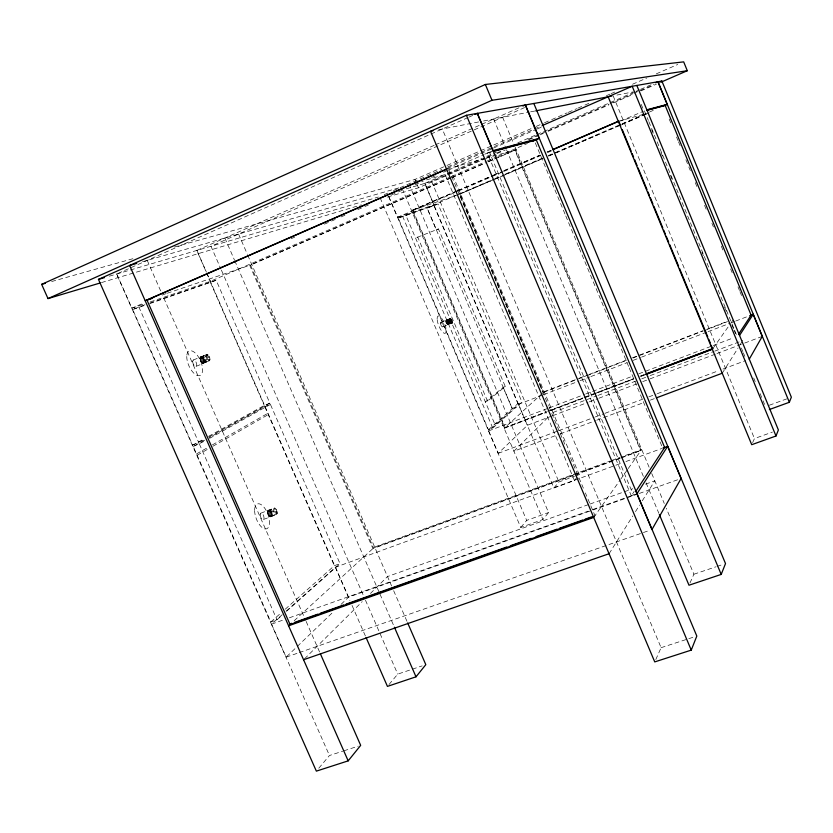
<?xml version="1.0" encoding="UTF-8"?>
<svg xmlns="http://www.w3.org/2000/svg" width="833" height="833" viewBox="0 0 833 833"><rect width="100%" height="100%" fill="white"/><g stroke="black" fill="none" stroke-linecap="round" stroke-linejoin="round"><path stroke-width="0.62" stroke-dasharray="4.17 3.12" d="M277.254 513.513L276.306 509.494L273.974 508.078C272.651 510.15 274.026 513.846 276.369 514.575L277.254 513.513L269.507 516.429L267.612 512.753L268.486 510.181C270.84 510.91 272.204 514.586 270.881 516.668L269.507 516.429M196.109 366.374L209.322 360.856C210.916 358.856 209.135 355.222 206.917 354.348L200.076 357.628L200.961 361.564L203.471 363.303C205.074 361.303 203.294 357.659 201.076 356.795L200.638 356.857M452.527 322.725C452.923 321.517 451.392 317.425 450.236 318.904C449.695 323.319 456.546 323.017 448.216 324.464C443.218 322.371 447.717 316.55 448.216 324.464M655.81 659.538L661.1 647.678L442.281 129M689.963 583.027L693.899 574.229L666.285 508.265M752.636 442.646L754.459 438.554L772.41 432.098M609.09 553.726L632.778 515.95M635.496 511.618L639.567 505.121M642.285 500.789L654.78 480.849L645.013 484.348M722.253 373.226L738.069 347.986M740.068 344.81L742.068 341.603M491.043 152.095L487.336 153.085L631.289 495.781L634.152 491.46M593.752 517.408L620.075 480.1M620.814 479.048L627.499 469.573M628.249 468.521L641.66 449.508L621.106 457.015M713.038 348.34L730.302 323.87M733.509 328.848L731.041 322.84L733.134 319.862M621.22 457.973L641.056 450.361L515.325 149.971M594.502 516.335L594.981 515.669L585.38 492.928M380.15 197.858L520.76 527.466L542.939 519.521L548.562 512.545L409.347 184.832M574.437 480.485L445.103 174.524L424.778 183.385L553.914 487.951L574.437 480.485L579.206 474.581L451.653 172.639L424.497 180.469M318.81 768.203L329.462 755.51L342.665 751.22M389.021 684.507L397.737 674.126L411.158 669.597M520.76 527.466L526.685 520.417L548.562 512.545M553.914 487.951L558.933 481.974L574.437 476.32M304.534 658.83L362.188 601.655M370.466 593.44L387.46 576.582L588.869 504.454M547.833 417.541L513.909 451.184L558.985 434.316M282.2 614.681L271.537 624.167L286.125 657.164L296.381 647.314M297.308 646.418L332.711 612.39M341.103 604.331L348.558 597.167L591.711 510.421M542.554 395.081L518.532 404.286L488.638 430.9L498.207 453.35L527.424 425.267L551.488 416.167M456.911 191.08L412.335 210.27L504.808 427.735L546.479 411.71M504.215 175.107L459.629 194.266L543.335 392.426L460.014 194.131M294.184 620.72L374.611 547.031L610.225 460.993M542.418 393.27L504.184 428.308L546.542 412.231M204.626 440.188L193.266 446.509L270.829 621.97L277.004 619.762L281.846 615.452M286.698 611.13L339.999 563.639L270.423 404.411L264.79 406.681L209.166 437.658M431.223 206.345L398.236 218.048L488.45 429.745L492.792 428.089L516.366 407.066L512.233 408.649L427.121 208.104L438.054 203.991L521.979 402.058L516.366 407.066M286.073 611.224L335.47 567.252L621.043 463.315M270.829 621.97L281.408 612.588M285.261 609.183L334.345 565.701L339.999 563.639M488.45 429.745L517.897 403.62L521.979 402.058M206.49 354.41L205.845 355.816L206.407 358.305L207.854 360.387L209.322 360.856M505.287 386.512L503.184 387.335L485.368 401.943L487.513 401.121L505.287 386.512L438.429 228.94L415.584 237.999L417.718 237.093L487.513 401.121M197.202 455.234L208.489 448.779M212.946 446.228L268.32 414.574M196.546 453.912L207.906 447.456M212.363 444.905L267.778 413.355M193.266 446.509L205.043 440.907M209.552 438.387L270.423 404.411M144.952 304.743L132.718 309.512L192.673 445.166L204.033 438.866M208.583 436.336L264.259 405.452L269.882 403.182L216.174 280.273L149.867 303.056M192.673 445.166L204.449 439.564M208.958 437.054L269.882 403.182M468.042 117.536L116.63 274.026L329.462 755.51M469.104 117.057L472.728 115.443M434.18 145.348L196.796 250.452L206.178 271.891M435.367 144.827L480.558 124.815M481.745 124.294L520.708 107.04M524.603 107.572L210.978 246.276L220.87 268.924M174.43 247.037L414.938 179.449L445.853 165.923M447.04 165.403L535.046 126.908M536.233 126.387L543.366 123.263M544.553 122.743L550.498 120.139M551.685 119.619L567.148 112.851M568.335 112.34L576.665 108.696M577.852 108.175L583.798 105.572M584.985 105.052L590.93 102.449M606.393 95.691L609.954 94.129M611.151 93.608L614.712 92.047M632.549 84.237L646.825 78M656.331 73.835L677.739 64.474M384.252 194.651L387.709 193.131M393.478 190.611L441.959 169.422M447.862 166.839L479.954 152.814M481.11 152.304L533.38 129.459M534.547 128.948L541.689 125.835M447.259 168.276L492.272 148.607M493.459 148.087L536.108 129.459M537.295 128.938L542.033 126.866M116.755 273.974L131.885 308.21L143.63 303.087M291.081 238.738L294.653 237.176M324.443 224.181L330.399 221.578M331.586 221.057L335.158 219.496M341.114 216.903L347.069 214.3M357.794 209.624L363.75 207.021M364.948 206.501L368.519 204.939M391.156 195.057L397.112 192.465M398.299 191.944L401.881 190.382M414.98 184.666L423.32 181.021M431.661 177.387L435.232 175.825M443.572 172.181L447.144 170.63M448.341 170.109L483.556 154.73M484.723 154.22L492.897 150.658M447.488 173.493L482.068 158.416M486.836 156.344L496.374 152.179M517.845 142.828L535.723 135.029M536.921 134.509L633.507 92.421M639.38 89.86L635.891 91.38L639.015 90.776M640.525 89.36L652.187 84.279M406.244 188.841L431.598 181.375L492.22 154.969M496.989 152.897L501.768 150.804M527.987 139.392L609.131 104.042M610.256 103.552L632.913 93.681M634.1 93.171L637.672 91.609M640.056 90.568L653.843 84.57M387.397 197.077L418.478 187.789L485.087 158.78M486.274 158.26L495.791 154.115M496.978 153.595L505.308 149.971M529.101 139.611L538.607 135.467M539.805 134.946L543.366 133.395M548.124 131.322L608.788 104.906M613.546 102.834L632.58 94.546M640.91 90.922L656.373 84.185M150.294 301.91L210.437 281.325L450.372 176.992M451.559 176.471L486.087 161.456M487.274 160.946L496.801 156.802M497.988 156.281L527.466 143.463M450.622 178.012L249.723 265.331L372.913 548.583L573.75 475.299M451.809 177.502L483.9 163.549M488.659 161.477L496.978 157.864M498.165 157.343L514.804 150.117L640.702 450.872M450.913 177.97L250.525 265.061L373.559 547.989L573.875 474.883M451.892 177.679L486.701 162.414M487.888 161.894L516.2 149.732L486.42 158.01M149.753 303.649L216.174 280.273M456.723 191.059L411.564 210.53L456.359 195.37M457.911 190.538L492.365 175.68M493.553 175.159L499.498 172.598M504.246 170.546L539.899 155.167M547.021 152.095L551.779 150.044M457.681 190.715L492.688 175.648M493.48 175.263L502.226 171.536M503.413 171.025L540.378 155.073M547.177 152.095L552.3 149.93M388.772 196.557L397.601 217.267L457.338 191.496M458.525 190.986L502.653 171.952M503.85 171.442L540.815 155.5M547.979 152.408L551.55 150.867M620.731 121.035L643.191 111.341M410.19 213.612L405.91 215.403L494.812 424.122M397.601 217.267L433.962 204.814L493.594 179.137M494.792 178.626L500.758 176.055M505.527 174.003L542.522 158.072M548.489 155.5L648.615 112.382M649.782 111.882L653.259 110.383M431.244 206.386L427.142 208.156L436.377 229.814M505.058 174.701L542.439 158.645M548.406 156.073L648.751 112.872M494.052 179.532L457.432 195.005M495.239 179.022L542.97 158.478M548.937 155.906L554.903 153.345M556.09 152.824L620.523 125.085M621.72 124.575L644.388 114.819M645.585 114.298L649.157 112.757M398.236 218.048L438.054 203.991M436.336 229.825L438.429 228.94M193.318 360.033L206.917 354.348M200.076 357.628L207.427 354.504M199.982 358.273L207.958 354.889M200.003 358.606L208.177 355.118M202.648 357.898L208.489 355.452M200.035 359.054L205.897 356.597M209.656 360.574L203.033 363.365A3.467 1.624 66.4 0 1 200.087 358.325A3.467 1.624 66.4 0 1 203.19 358.638L208.979 356.16M200.232 359.898L206.095 357.44M200.545 360.751L209.395 356.972M203.866 360.272L209.708 357.826M200.961 361.564L206.823 359.117M204.054 361.116L209.906 358.669M201.461 362.282L207.323 359.825M201.763 362.605L209.937 359.117M201.992 362.834L209.958 359.44M202.523 363.209L209.874 360.095M440.73 322.423L450.663 318.362M446.009 320.33L450.309 318.581M445.936 320.653L450.934 318.498M446.925 320.507L451.226 318.768M445.967 321.153A2.416 0.791 67.9 0 1 447.55 321.455A2.416 0.791 67.9 0 1 447.862 324.683A2.416 0.791 67.9 0 1 445.967 321.153L450.247 319.351M447.238 320.913L451.538 319.174M446.03 321.632L450.33 319.882M447.54 321.413L451.84 319.674M446.186 322.215L450.497 320.466M447.81 321.986L452.111 320.247M446.415 322.808L450.726 321.069M448.039 322.579L452.329 320.84M446.686 323.381L450.997 321.632M448.196 323.162L452.496 321.423M446.988 323.881L451.299 322.142M448.289 323.704L452.579 321.954M447.3 324.287L451.601 322.538M447.592 324.558L452.59 322.402M442.625 326.859L452.371 322.912M544.157 391.677L578.081 378.661M579.289 378.192L587.765 374.933M588.983 374.475L626.531 360.064M632.58 357.732L702.719 330.816M707.509 328.973L726.657 321.621M543.335 392.426L585.984 375.902M586.911 375.714L627.114 360.116M632.913 358.065L703.312 330.878M704.333 330.659L727.511 321.59M543.762 394.623L578.8 381.191M580.007 380.723L589.67 377.026M590.878 376.558L627.124 362.667M633.174 360.356L640.421 357.576M641.629 357.107L706.873 332.107M708.081 331.638L729.833 323.308M731.041 322.84L734.539 321.496M735.706 321.049L748.544 316.134M260.729 513.232L274.369 507.932M267.789 510.681L274.838 508.026M494.771 424.143L499.061 422.508M267.601 511.233L275.338 508.328M267.539 511.941L275.838 508.828M267.612 512.753L273.505 510.504M270.486 511.774A3.436 1.604 69.7 0 1 270.548 516.783A3.436 1.604 69.7 0 1 267.643 511.993A3.436 1.604 69.7 0 1 270.486 511.774L276.306 509.494M267.81 513.617L273.713 511.368M270.829 512.524L276.712 510.285M268.122 514.471L277.025 511.139M488.638 430.9L548.031 408.316M549.249 407.858L584.485 394.457M585.703 393.999L633.08 375.985M638.817 373.798L712.059 345.955M713.277 345.487L733.54 337.792M268.538 515.263L277.233 511.993M269.007 515.929L277.306 512.805M270.017 516.731L275.91 514.492M547.697 411.252L582.923 397.882M584.141 397.424L633.944 378.515M640.015 376.214L644.877 374.361M271.183 516.304L277.066 514.065M504.808 427.735L546.136 412.054M550.998 410.2L593.554 394.051M594.772 393.593L633.674 378.828M640.973 376.058L644.617 374.673M263.478 519.469L276.764 514.43M551.384 410.388L584.068 397.987M585.276 397.528L633.694 379.15M640.962 376.391L644.586 375.017M552.945 412.47L596.74 395.873M597.959 395.415L635.673 381.118M641.764 378.807L649.063 376.047M650.281 375.579L713.537 351.609M714.756 351.141L742.744 340.541M552.695 415.709L587.983 402.349M589.202 401.891L597.719 398.674M598.937 398.205L636.651 383.94M642.732 381.639L648.813 379.338M650.032 378.869L715.734 354.015M716.953 353.556L743.567 343.477M744.733 343.04L761.081 336.855M498.207 453.35L557.641 431.067M558.86 430.609L594.116 417.385M595.335 416.927L603.842 413.741M605.06 413.283L642.753 399.153M648.834 396.872L656.123 394.134M657.341 393.676L718.14 370.883M723.002 369.061L745.65 360.564M560.203 433.858L595.543 420.644M596.761 420.186L643.055 402.86M650.365 400.121L655.238 398.299M611.432 460.545L619.898 457.452M575.093 474.435L620.293 457.942M621.512 457.494L641.056 450.361M574.968 474.852L620.012 458.421M575.624 475.882L579.206 474.581M769.338 405.234L786.716 398.892M625.916 461.544L661.735 448.508M590.087 504.017L632.809 488.721M271.537 624.167L284.626 619.492M289.395 617.794L588.192 511.17M592.929 509.473L636.922 493.782M631.289 495.781L633.434 495.021L489.45 152.158L491.918 151.502M592.929 509.994L638.088 493.875M639.307 493.448L681.082 478.538M286.125 657.164L298.047 653.01M299.234 652.593L649.501 530.413M132.718 309.512L144.88 305.326M131.885 308.21L144.161 304.014M166.09 293.643L162.414 294.892L305.617 620.241M167.318 293.226L251.826 264.613M412.387 669.18L422.144 665.89M693.899 574.229L715.776 566.846M716.994 566.43L723.075 564.389M343.873 750.825L358.273 746.139M661.1 647.678L694.347 636.87M101.459 282.595L361.293 204.887M109.362 276.171L378.401 197.025M142.537 261.749L401.558 187.081M51.667 281.533L135.602 257.949M446.571 169.089L485.181 158.353M618.315 121.337L645.138 113.882M438.762 129.688L478.611 121.941M483.619 120.972L529.351 112.08M530.621 111.841L535.702 110.851M616.93 95.066L633.361 91.869M138.809 306.856L198.806 442.708M199.399 444.051L277.004 619.762M147.233 260.396L161.883 293.685M306.138 621.428L319.872 652.645M196.911 250.4L206.272 271.808M206.792 272.995L210.437 281.325M335.47 567.252L348.558 597.167M206.699 273.078L349.943 600.635M352.026 605.393L365.562 636.37M210.582 282.71L264.259 405.452M264.79 406.681L334.345 565.701M224.868 238.019L234.417 259.927M234.729 260.656L379.473 592.961M379.994 594.137L393.884 626.031M221.391 270.111L363.396 595.47M365.479 600.239L397.737 674.126M238.55 234.073L247.411 254.336M247.734 255.221L391.583 585.932M393.655 590.701L407.139 621.71M412.793 210.114L505.183 427.391M402.068 188.279L542.939 519.521M402.558 216.184L492.792 428.089M388.73 196.682L526.685 520.417M431.598 181.375L558.933 481.974M424.861 183.354L433.962 204.814M518.532 404.286L527.424 425.267M433.993 205.741L517.897 403.62M503.226 387.314L512.274 408.628M414.938 179.449L416.458 183.021M416.958 184.208L418.478 187.789M448.872 169.786L548.468 405.556M548.978 406.754L565.659 446.249M567.679 451.038L583.35 488.138M535.296 142.891L565.274 214.716M565.774 215.914L578.768 247.037M579.268 248.234L615.243 334.429M615.743 335.626L628.728 366.749M629.227 367.947L662.204 446.957M502.622 117.276L514.742 146.254M515.2 147.254L649.719 468.687M651.729 473.477L664.276 503.465M493.646 119.025L506.027 148.597M506.526 149.773L643.607 476.934M646.096 482.859L658.851 513.315M613.13 95.805L754.459 438.554M669.18 119.046L671.637 125.033M676.552 137.029L678.031 140.621M678.52 141.818L680.977 147.816M685.892 159.801L688.35 165.798M688.839 166.996L690.318 170.598M695.232 182.583L697.69 188.581M704.562 205.355L707.019 211.353M711.934 223.348L713.412 226.94M721.274 246.12L723.731 252.118M730.614 268.903L733.071 274.89M737.986 286.885L739.465 290.478M739.954 291.675L742.411 297.673M644.409 110.82L648.355 120.421M648.855 121.618L737.143 336.417M641.243 104.406L643.774 110.57M651.666 129.761L653.145 133.353M661.038 152.543L662.516 156.146M670.398 175.336L671.877 178.928M701.948 252.087L703.427 255.689M724.627 307.252L727.094 313.25M733.998 330.045L735.477 333.637M741.391 348.038L742.869 351.63M743.369 352.828L744.848 356.43M753.719 378.015L755.198 381.618M760.123 393.603L762.591 399.601M763.08 400.808L764.569 404.401M203.19 358.638A3.467 1.624 66.4 0 1 203.096 363.344M440.511 323.36A2.416 0.802 67.8 0 0 442.406 326.89A2.416 0.802 67.8 0 0 442.104 323.673A2.416 0.802 67.8 0 0 440.511 323.36M437.179 319.737A9.34 3.093 67.8 0 0 444.52 333.356A9.34 3.093 67.8 0 0 443.291 320.851A9.34 3.093 67.8 0 0 437.179 319.737M260.177 514.836A3.436 1.614 69.7 0 0 263.082 519.615A3.436 1.614 69.7 0 0 263.041 514.607A3.436 1.614 69.7 0 0 260.177 514.836M254.627 510.577A13.255 6.227 69.7 0 0 265.883 528.986A13.255 6.227 69.7 0 0 265.665 509.567A13.255 6.227 69.7 0 0 254.627 510.577M192.673 361.439A3.467 1.635 66.3 0 0 195.682 366.447A3.467 1.635 66.3 0 0 195.797 361.741A3.467 1.635 66.3 0 0 192.673 361.439M186.769 356.451A13.39 6.32 66.3 0 0 198.441 375.725A13.39 6.32 66.3 0 0 198.795 357.482A13.39 6.32 66.3 0 0 186.769 356.451"/><path stroke-width="1.25" d="M432.931 130.823L430.546 131.281L654.748 661.902L691.244 650.125L696.815 636.068L477.413 113.361L474.945 114.465M659.361 514.513L688.985 585.224L721.211 574.416L725.512 563.566L533.838 103.479M608.163 96.774L751.72 444.697L776.002 435.992L778.386 429.953L636.829 85.445M769.38 409.544L789.34 402.277L791.35 397.206L661.891 81.061L466.428 115.287L98.461 279.378L316.363 771.129L348.173 760.862L360.679 745.358L320.393 653.832M749.221 359.231L762.247 336.407L753.209 314.343L749.71 315.686M667.66 446.353L636.922 493.782L651.937 529.569L681.082 478.538L667.66 446.353L662.922 448.081M739.475 335.532L753.209 314.343M738.538 334.283L751.116 315.145L665.109 105.281L646.845 110.164M635.569 491.782L664.64 447.446L536.213 139.663L493.146 151.169M366.083 637.557L387.439 686.392L416 676.812L425.809 664.651L407.66 622.907M291.425 623.251L288.655 625.781L593.752 517.408M100.22 282.97L48.002 298.589L41.65 284.355L485.358 84.477L683.685 61.871L687.298 70.722L661.131 82.113M48.002 298.589L491.98 100.283L687.298 70.722M522.947 106.051L525.29 105.01L539.201 138.361L532.162 141.423M542.856 125.314L632.205 86.257L776.002 435.992M446.571 169.089L145.244 300.703L152.606 298.214M446.488 169.297L146.993 300.109L290.061 624.5L593.283 516.772M655.602 82.79L658.008 81.738L789.34 402.277M659.59 82.061L661.891 81.061M552.966 149.534L618.315 121.337M553.154 149.523L618.784 121.212L620.762 126.002M662.537 106.385L667.181 104.385L657.914 81.78M647.303 373.444L712.902 348.548M645.835 374.215L712.694 348.829L711.215 345.237M645.804 374.558L712.371 349.287M656.456 397.841L722.253 373.226M294.59 622.418L317.883 614.14M320.341 613.265L343.633 604.987M346.08 604.112L506.703 547.031M510.379 545.73L531.225 538.326M536.129 536.577L556.975 529.174M559.422 528.299L582.725 520.021M585.172 519.146L591.305 516.97M303.629 659.715L609.09 553.726M98.461 279.378L104.521 277.597M136.716 263.436L129.625 265.477L348.173 760.862M41.65 284.355L45.409 283.293M494.75 151.096L534.297 140.496M647.876 110.123L663.776 105.853M539.201 138.361L492.897 150.658L477.278 113.423M646.731 109.821L667.181 104.385M535.702 110.851L611.891 96.045M394.394 627.207L416 676.812M466.428 115.287L691.244 650.125M485.358 84.477L491.98 100.283M525.415 104.958L721.211 574.416M622.241 129.594L631.143 151.158M632.132 153.553L633.611 157.145M634.6 159.54L637.068 165.538M638.057 167.933L646.96 189.497M647.949 191.892L649.428 195.484M650.417 197.879L652.885 203.866M653.874 206.272L662.776 227.836M663.766 230.231L665.244 233.823M666.233 236.218L668.701 242.205M669.69 244.6L678.593 266.164M679.582 268.559L691.942 298.516M692.931 300.911L694.41 304.503M695.399 306.898L707.758 336.855M708.748 339.25L710.226 342.842"/></g></svg>
